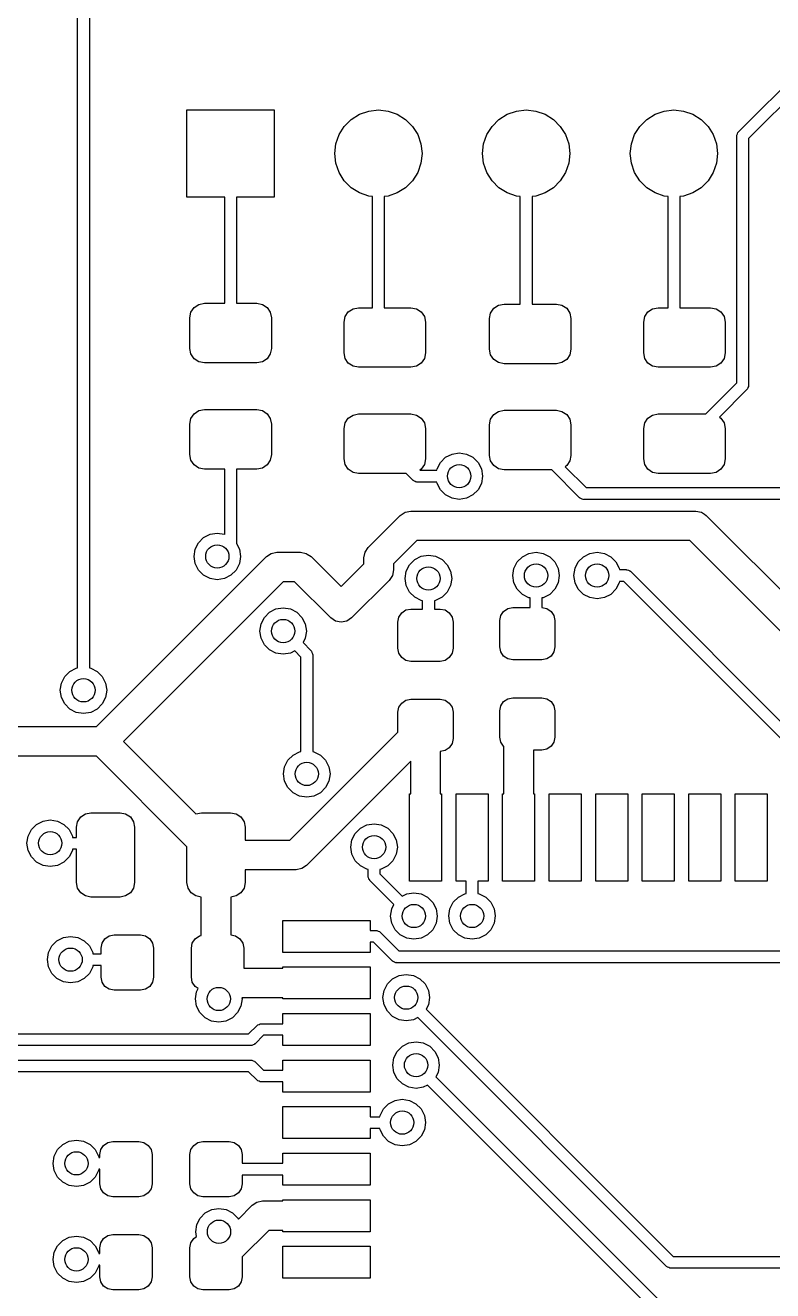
# Model space of a CAD drawing. Extents: x 5.11 to 8.2, y -3.91 to -1.13.
# Drawn here: x 6.294 to 6.8, y -2.722 to -1.866 of the extents above; entities that cross this region are included whole.
import ezdxf

# ---------------------------------------------------------------- set-up
doc = ezdxf.new("R2010")
doc.units = 0
doc.header["$MEASUREMENT"] = 0
doc.layers.add('BLACK', color=7, linetype='CONTINUOUS')

msp = doc.modelspace()

# ---------------------------------------------------------------- linework, layer by layer
at = {"layer": 'BLACK', "linetype": 'CONTINUOUS'}
for p, q in [((6.32952, -2.30069), (6.32952, -1.78459)), ((6.33752, -1.78624), (6.33752, -2.30069)), ((6.77676, -1.93805), (6.81998, -1.89484)), ((6.82446, -1.90167), (6.78359, -1.94254)), ((6.40354, -1.98228), (6.40354, -1.92323)), ((6.40354, -1.92323), (6.4626, -1.92323)), ((6.4626, -1.92323), (6.4626, -1.98228)), ((6.52026, -1.92615), (6.5265, -1.92397)), ((6.5265, -1.92397), (6.53307, -1.92323)), ((6.53307, -1.92323), (6.53964, -1.92397)), ((6.53964, -1.92397), (6.54588, -1.92615)), ((6.62026, -1.92615), (6.6265, -1.92397)), ((6.6265, -1.92397), (6.63307, -1.92323)), ((6.63307, -1.92323), (6.63964, -1.92397)), ((6.63964, -1.92397), (6.64588, -1.92615)), ((6.72026, -1.92615), (6.7265, -1.92397)), ((6.7265, -1.92397), (6.73307, -1.92323)), ((6.73307, -1.92323), (6.73964, -1.92397)), ((6.73964, -1.92397), (6.74588, -1.92615)), ((6.50647, -1.93994), (6.50999, -1.93435)), ((6.50999, -1.93435), (6.51466, -1.92967)), ((6.51466, -1.92967), (6.52026, -1.92615)), ((6.54588, -1.92615), (6.55148, -1.92967)), ((6.55148, -1.92967), (6.55616, -1.93435)), ((6.55616, -1.93435), (6.55967, -1.93994)), ((6.60647, -1.93994), (6.60999, -1.93435)), ((6.60999, -1.93435), (6.61466, -1.92967)), ((6.61466, -1.92967), (6.62026, -1.92615)), ((6.64588, -1.92615), (6.65148, -1.92967)), ((6.65148, -1.92967), (6.65616, -1.93435)), ((6.65616, -1.93435), (6.65967, -1.93994)), ((6.70647, -1.93994), (6.70999, -1.93435)), ((6.70999, -1.93435), (6.71466, -1.92967)), ((6.71466, -1.92967), (6.72026, -1.92615)), ((6.74588, -1.92615), (6.75148, -1.92967)), ((6.75148, -1.92967), (6.75616, -1.93435)), ((6.75616, -1.93435), (6.75967, -1.93994)), ((6.50428, -1.94619), (6.50647, -1.93994)), ((6.55967, -1.93994), (6.56186, -1.94619)), ((6.60428, -1.94619), (6.60647, -1.93994)), ((6.65967, -1.93994), (6.66186, -1.94619)), ((6.70428, -1.94619), (6.70647, -1.93994)), ((6.75967, -1.93994), (6.76186, -1.94619)), ((6.77559, -1.94088), (6.77569, -1.94057)), ((6.77559, -2.10793), (6.77559, -1.94088)), ((6.77564, -1.94026), (6.77607, -1.93942)), ((6.77569, -1.94057), (6.77564, -1.94026)), ((6.77607, -1.93942), (6.77635, -1.93853)), ((6.77635, -1.93853), (6.77662, -1.93834)), ((6.77662, -1.93834), (6.77676, -1.93805)), ((6.78359, -1.94254), (6.78359, -2.10958)), ((6.50354, -1.95276), (6.50428, -1.94619)), ((6.56186, -1.94619), (6.5626, -1.95276)), ((6.60354, -1.95276), (6.60428, -1.94619)), ((6.66186, -1.94619), (6.6626, -1.95276)), ((6.70354, -1.95276), (6.70428, -1.94619)), ((6.76186, -1.94619), (6.7626, -1.95276)), ((6.50428, -1.95933), (6.50354, -1.95276)), ((6.50647, -1.96557), (6.50428, -1.95933)), ((6.56186, -1.95933), (6.55967, -1.96557)), ((6.5626, -1.95276), (6.56186, -1.95933)), ((6.60428, -1.95933), (6.60354, -1.95276)), ((6.60647, -1.96557), (6.60428, -1.95933)), ((6.66186, -1.95933), (6.65967, -1.96557)), ((6.6626, -1.95276), (6.66186, -1.95933)), ((6.70428, -1.95933), (6.70354, -1.95276)), ((6.70647, -1.96557), (6.70428, -1.95933)), ((6.76186, -1.95933), (6.75967, -1.96557)), ((6.7626, -1.95276), (6.76186, -1.95933)), ((6.50999, -1.97117), (6.50647, -1.96557)), ((6.55967, -1.96557), (6.55616, -1.97117)), ((6.60999, -1.97117), (6.60647, -1.96557)), ((6.65967, -1.96557), (6.65616, -1.97117)), ((6.70999, -1.97117), (6.70647, -1.96557)), ((6.75967, -1.96557), (6.75616, -1.97117)), ((6.51466, -1.97584), (6.50999, -1.97117)), ((6.52026, -1.97936), (6.51466, -1.97584)), ((6.55148, -1.97584), (6.54588, -1.97936)), ((6.55616, -1.97117), (6.55148, -1.97584)), ((6.61466, -1.97584), (6.60999, -1.97117)), ((6.62026, -1.97936), (6.61466, -1.97584)), ((6.65148, -1.97584), (6.64588, -1.97936)), ((6.65616, -1.97117), (6.65148, -1.97584)), ((6.71466, -1.97584), (6.70999, -1.97117)), ((6.72026, -1.97936), (6.71466, -1.97584)), ((6.75148, -1.97584), (6.74588, -1.97936)), ((6.75616, -1.97117), (6.75148, -1.97584)), ((6.42907, -1.98228), (6.40354, -1.98228)), ((6.42907, -2.05404), (6.42907, -1.98228)), ((6.4626, -1.98228), (6.43707, -1.98228)), ((6.43707, -1.98228), (6.43707, -2.05404)), ((6.5265, -1.98154), (6.52026, -1.97936)), ((6.52907, -1.98183), (6.5265, -1.98154)), ((6.52907, -2.05699), (6.52907, -1.98183)), ((6.53964, -1.98154), (6.53707, -1.98183)), ((6.53707, -1.98183), (6.53707, -2.05699)), ((6.54588, -1.97936), (6.53964, -1.98154)), ((6.6265, -1.98154), (6.62026, -1.97936)), ((6.62907, -1.98183), (6.6265, -1.98154)), ((6.62907, -2.05453), (6.62907, -1.98183)), ((6.63964, -1.98154), (6.63707, -1.98183)), ((6.63707, -1.98183), (6.63707, -2.05453)), ((6.64588, -1.97936), (6.63964, -1.98154)), ((6.7265, -1.98154), (6.72026, -1.97936)), ((6.72907, -1.98183), (6.7265, -1.98154)), ((6.72907, -2.05699), (6.72907, -1.98183)), ((6.73964, -1.98154), (6.73707, -1.98183)), ((6.73707, -1.98183), (6.73707, -2.05699)), ((6.74588, -1.97936), (6.73964, -1.98154)), ((6.41159, -2.05478), (6.41535, -2.05404)), ((6.41535, -2.05404), (6.42907, -2.05404)), ((6.43707, -2.05404), (6.45079, -2.05404)), ((6.45079, -2.05404), (6.45455, -2.05478)), ((6.40551, -2.06388), (6.40626, -2.06011)), ((6.40626, -2.06011), (6.40839, -2.05692)), ((6.40839, -2.05692), (6.41159, -2.05478)), ((6.45455, -2.05478), (6.45775, -2.05692)), ((6.45775, -2.05692), (6.45988, -2.06011)), ((6.45988, -2.06011), (6.46063, -2.06388)), ((6.51059, -2.06306), (6.51273, -2.05987)), ((6.51273, -2.05987), (6.51592, -2.05774)), ((6.51592, -2.05774), (6.51969, -2.05699)), ((6.51969, -2.05699), (6.52907, -2.05699)), ((6.53707, -2.05699), (6.55512, -2.05699)), ((6.55512, -2.05699), (6.55888, -2.05774)), ((6.55888, -2.05774), (6.56208, -2.05987)), ((6.56208, -2.05987), (6.56421, -2.06306)), ((6.60827, -2.06437), (6.60902, -2.0606)), ((6.60902, -2.0606), (6.61115, -2.05741)), ((6.61115, -2.05741), (6.61434, -2.05528)), ((6.61434, -2.05528), (6.61811, -2.05453)), ((6.61811, -2.05453), (6.62907, -2.05453)), ((6.63707, -2.05453), (6.65354, -2.05453)), ((6.65354, -2.05453), (6.65731, -2.05528)), ((6.65731, -2.05528), (6.6605, -2.05741)), ((6.6605, -2.05741), (6.66264, -2.0606)), ((6.66264, -2.0606), (6.66339, -2.06437)), ((6.71335, -2.06306), (6.71548, -2.05987)), ((6.71548, -2.05987), (6.71867, -2.05774)), ((6.71867, -2.05774), (6.72244, -2.05699)), ((6.72244, -2.05699), (6.72907, -2.05699)), ((6.73707, -2.05699), (6.75787, -2.05699)), ((6.75787, -2.05699), (6.76164, -2.05774)), ((6.76164, -2.05774), (6.76483, -2.05987)), ((6.76483, -2.05987), (6.76697, -2.06306)), ((6.40551, -2.08455), (6.40551, -2.06388)), ((6.46063, -2.06388), (6.46063, -2.08455)), ((6.50984, -2.06683), (6.51059, -2.06306)), ((6.50984, -2.0875), (6.50984, -2.06683)), ((6.56421, -2.06306), (6.56496, -2.06683)), ((6.56496, -2.06683), (6.56496, -2.0875)), ((6.60827, -2.08504), (6.60827, -2.06437)), ((6.66339, -2.06437), (6.66339, -2.08504)), ((6.7126, -2.06683), (6.71335, -2.06306)), ((6.7126, -2.0875), (6.7126, -2.06683)), ((6.76697, -2.06306), (6.76772, -2.06683)), ((6.76772, -2.06683), (6.76772, -2.0875)), ((6.40626, -2.08831), (6.40551, -2.08455)), ((6.40839, -2.09151), (6.40626, -2.08831)), ((6.45988, -2.08831), (6.45775, -2.09151)), ((6.46063, -2.08455), (6.45988, -2.08831)), ((6.51059, -2.09127), (6.50984, -2.0875)), ((6.56496, -2.0875), (6.56421, -2.09127)), ((6.60902, -2.08881), (6.60827, -2.08504)), ((6.66339, -2.08504), (6.66264, -2.08881)), ((6.71335, -2.09127), (6.7126, -2.0875)), ((6.76772, -2.0875), (6.76697, -2.09127)), ((6.41159, -2.09364), (6.40839, -2.09151)), ((6.41535, -2.09439), (6.41159, -2.09364)), ((6.45079, -2.09439), (6.41535, -2.09439)), ((6.45455, -2.09364), (6.45079, -2.09439)), ((6.45775, -2.09151), (6.45455, -2.09364)), ((6.51273, -2.09446), (6.51059, -2.09127)), ((6.51592, -2.09659), (6.51273, -2.09446)), ((6.51969, -2.09734), (6.51592, -2.09659)), ((6.55888, -2.09659), (6.55512, -2.09734)), ((6.56208, -2.09446), (6.55888, -2.09659)), ((6.56421, -2.09127), (6.56208, -2.09446)), ((6.61115, -2.092), (6.60902, -2.08881)), ((6.61434, -2.09413), (6.61115, -2.092)), ((6.61811, -2.09488), (6.61434, -2.09413)), ((6.65354, -2.09488), (6.61811, -2.09488)), ((6.65731, -2.09413), (6.65354, -2.09488)), ((6.6605, -2.092), (6.65731, -2.09413)), ((6.66264, -2.08881), (6.6605, -2.092)), ((6.71548, -2.09446), (6.71335, -2.09127)), ((6.71867, -2.09659), (6.71548, -2.09446)), ((6.72244, -2.09734), (6.71867, -2.09659)), ((6.76164, -2.09659), (6.75787, -2.09734)), ((6.76483, -2.09446), (6.76164, -2.09659)), ((6.76697, -2.09127), (6.76483, -2.09446)), ((6.55512, -2.09734), (6.51969, -2.09734)), ((6.75787, -2.09734), (6.72244, -2.09734)), ((6.75468, -2.12884), (6.77559, -2.10793)), ((6.78242, -2.11241), (6.7638, -2.13103)), ((6.78257, -2.11212), (6.78242, -2.11241)), ((6.78283, -2.11193), (6.78257, -2.11212)), ((6.78312, -2.11104), (6.78283, -2.11193)), ((6.78354, -2.11021), (6.78312, -2.11104)), ((6.78359, -2.10958), (6.78349, -2.10989)), ((6.78349, -2.10989), (6.78354, -2.11021)), ((6.40626, -2.13196), (6.40839, -2.12877)), ((6.40839, -2.12877), (6.41159, -2.12664)), ((6.41159, -2.12664), (6.41535, -2.12589)), ((6.41535, -2.12589), (6.45079, -2.12589)), ((6.45079, -2.12589), (6.45455, -2.12664)), ((6.45455, -2.12664), (6.45775, -2.12877)), ((6.45775, -2.12877), (6.45988, -2.13196)), ((6.51273, -2.13172), (6.51592, -2.12959)), ((6.51592, -2.12959), (6.51969, -2.12884)), ((6.51969, -2.12884), (6.55512, -2.12884)), ((6.55512, -2.12884), (6.55888, -2.12959)), ((6.55888, -2.12959), (6.56208, -2.13172)), ((6.60902, -2.13245), (6.61115, -2.12926)), ((6.61115, -2.12926), (6.61434, -2.12713)), ((6.61434, -2.12713), (6.61811, -2.12638)), ((6.61811, -2.12638), (6.65354, -2.12638)), ((6.65354, -2.12638), (6.65731, -2.12713)), ((6.65731, -2.12713), (6.6605, -2.12926)), ((6.6605, -2.12926), (6.66264, -2.13245)), ((6.71548, -2.13172), (6.71867, -2.12959)), ((6.71867, -2.12959), (6.72244, -2.12884)), ((6.72244, -2.12884), (6.75468, -2.12884)), ((6.7638, -2.13103), (6.76483, -2.13172)), ((6.40551, -2.13573), (6.40626, -2.13196)), ((6.40551, -2.1564), (6.40551, -2.13573)), ((6.45988, -2.13196), (6.46063, -2.13573)), ((6.46063, -2.13573), (6.46063, -2.1564)), ((6.50984, -2.13868), (6.51059, -2.13491)), ((6.50984, -2.15935), (6.50984, -2.13868)), ((6.51059, -2.13491), (6.51273, -2.13172)), ((6.56208, -2.13172), (6.56421, -2.13491)), ((6.56421, -2.13491), (6.56496, -2.13868)), ((6.56496, -2.13868), (6.56496, -2.15935)), ((6.60827, -2.13622), (6.60902, -2.13245)), ((6.60827, -2.15689), (6.60827, -2.13622)), ((6.66264, -2.13245), (6.66339, -2.13622)), ((6.66339, -2.13622), (6.66339, -2.15689)), ((6.7126, -2.13868), (6.71335, -2.13491)), ((6.7126, -2.15935), (6.7126, -2.13868)), ((6.71335, -2.13491), (6.71548, -2.13172)), ((6.76483, -2.13172), (6.76697, -2.13491)), ((6.76697, -2.13491), (6.76772, -2.13868)), ((6.76772, -2.13868), (6.76772, -2.15935)), ((6.40626, -2.16016), (6.40551, -2.1564)), ((6.46063, -2.1564), (6.45988, -2.16016)), ((6.57851, -2.15822), (6.5829, -2.15599)), ((6.5829, -2.15599), (6.58777, -2.15522)), ((6.58777, -2.15522), (6.59264, -2.15599)), ((6.59264, -2.15599), (6.59703, -2.15822)), ((6.60902, -2.16066), (6.60827, -2.15689)), ((6.66339, -2.15689), (6.66264, -2.16066)), ((6.40839, -2.16336), (6.40626, -2.16016)), ((6.41159, -2.16549), (6.40839, -2.16336)), ((6.41535, -2.16624), (6.41159, -2.16549)), ((6.45455, -2.16549), (6.45079, -2.16624)), ((6.45775, -2.16336), (6.45455, -2.16549)), ((6.45988, -2.16016), (6.45775, -2.16336)), ((6.51059, -2.16312), (6.50984, -2.15935)), ((6.51273, -2.16631), (6.51059, -2.16312)), ((6.56421, -2.16312), (6.56208, -2.16631)), ((6.56496, -2.15935), (6.56421, -2.16312)), ((6.57279, -2.1661), (6.57503, -2.16171)), ((6.57503, -2.16171), (6.57851, -2.15822)), ((6.59703, -2.15822), (6.60051, -2.16171)), ((6.60051, -2.16171), (6.60275, -2.1661)), ((6.61115, -2.16385), (6.60902, -2.16066)), ((6.61434, -2.16598), (6.61115, -2.16385)), ((6.6605, -2.16385), (6.65947, -2.16454)), ((6.65947, -2.16454), (6.67362, -2.17869)), ((6.66264, -2.16066), (6.6605, -2.16385)), ((6.71335, -2.16312), (6.7126, -2.15935)), ((6.71548, -2.16631), (6.71335, -2.16312)), ((6.76697, -2.16312), (6.76483, -2.16631)), ((6.76772, -2.15935), (6.76697, -2.16312)), ((6.42907, -2.16624), (6.41535, -2.16624)), ((6.42907, -2.21034), (6.42907, -2.16624)), ((6.45079, -2.16624), (6.43707, -2.16624)), ((6.43707, -2.16624), (6.43707, -2.21626)), ((6.51592, -2.16844), (6.51273, -2.16631)), ((6.51969, -2.16919), (6.51592, -2.16844)), ((6.55192, -2.16919), (6.51969, -2.16919)), ((6.55652, -2.17379), (6.55192, -2.16919)), ((6.55681, -2.17394), (6.55652, -2.17379)), ((6.557, -2.1742), (6.55681, -2.17394)), ((6.55789, -2.17449), (6.557, -2.1742)), ((6.56208, -2.16631), (6.5611, -2.16696)), ((6.5611, -2.16696), (6.57266, -2.16696)), ((6.57266, -2.16696), (6.57279, -2.1661)), ((6.60275, -2.1661), (6.60352, -2.17096)), ((6.60352, -2.17096), (6.60275, -2.17583)), ((6.61811, -2.16673), (6.61434, -2.16598)), ((6.65035, -2.16673), (6.61811, -2.16673)), ((6.66914, -2.18552), (6.65035, -2.16673)), ((6.71867, -2.16844), (6.71548, -2.16631)), ((6.72244, -2.16919), (6.71867, -2.16844)), ((6.75787, -2.16919), (6.72244, -2.16919)), ((6.76164, -2.16844), (6.75787, -2.16919)), ((6.76483, -2.16631), (6.76164, -2.16844)), ((6.55872, -2.17492), (6.55789, -2.17449)), ((6.55904, -2.17486), (6.55872, -2.17492)), ((6.55935, -2.17496), (6.55904, -2.17486)), ((6.57266, -2.17496), (6.55935, -2.17496)), ((6.57279, -2.17583), (6.57266, -2.17496)), ((6.57503, -2.18022), (6.57279, -2.17583)), ((6.57851, -2.1837), (6.57503, -2.18022)), ((6.60051, -2.18022), (6.59703, -2.1837)), ((6.60275, -2.17583), (6.60051, -2.18022)), ((6.67362, -2.17869), (6.98383, -2.17869)), ((6.5829, -2.18594), (6.57851, -2.1837)), ((6.58777, -2.18671), (6.5829, -2.18594)), ((6.59264, -2.18594), (6.58777, -2.18671)), ((6.59703, -2.1837), (6.59264, -2.18594)), ((6.66942, -2.18567), (6.66914, -2.18552)), ((6.66961, -2.18593), (6.66942, -2.18567)), ((6.6705, -2.18622), (6.66961, -2.18593)), ((6.67134, -2.18664), (6.6705, -2.18622)), ((6.67166, -2.18659), (6.67134, -2.18664)), ((6.67196, -2.18669), (6.67166, -2.18659)), ((6.98217, -2.18669), (6.67196, -2.18669)), ((6.52624, -2.21916), (6.5479, -2.1975)), ((6.5479, -2.1975), (6.55114, -2.19533)), ((6.55114, -2.19533), (6.55497, -2.19457)), ((6.55497, -2.19457), (6.74787, -2.19457)), ((6.74787, -2.19457), (6.7517, -2.19533)), ((6.7517, -2.19533), (6.75379, -2.19673)), ((6.75379, -2.19673), (6.75495, -2.1975)), ((6.75495, -2.1975), (6.87127, -2.31382)), ((6.4091, -2.22039), (6.41133, -2.216)), ((6.41133, -2.216), (6.41482, -2.21251)), ((6.41482, -2.21251), (6.41921, -2.21028)), ((6.41921, -2.21028), (6.42407, -2.20951)), ((6.42407, -2.20951), (6.42894, -2.21028)), ((6.42894, -2.21028), (6.42907, -2.21034)), ((6.43707, -2.21626), (6.43702, -2.21641)), ((6.43702, -2.21641), (6.43905, -2.22039)), ((6.55911, -2.21457), (6.54331, -2.23037)), ((6.74373, -2.21457), (6.55911, -2.21457)), ((6.86319, -2.33402), (6.74373, -2.21457)), ((6.34231, -2.34039), (6.45734, -2.22537)), ((6.40833, -2.22526), (6.4091, -2.22039)), ((6.4091, -2.23012), (6.40833, -2.22526)), ((6.43905, -2.22039), (6.43982, -2.22526)), ((6.43982, -2.22526), (6.43905, -2.23012)), ((6.45734, -2.22537), (6.46058, -2.2232)), ((6.46058, -2.2232), (6.46441, -2.22244)), ((6.46441, -2.22244), (6.48047, -2.22244)), ((6.48047, -2.22244), (6.4843, -2.2232)), ((6.4843, -2.2232), (6.48495, -2.22364)), ((6.48495, -2.22364), (6.48754, -2.22537)), ((6.48754, -2.22537), (6.50787, -2.2457)), ((6.52331, -2.22623), (6.52407, -2.2224)), ((6.52407, -2.2224), (6.52624, -2.21916)), ((6.52624, -2.21916), (6.52624, -2.21916)), ((6.55767, -2.22742), (6.56206, -2.22518)), ((6.56206, -2.22518), (6.56693, -2.22441)), ((6.56693, -2.22441), (6.5718, -2.22518)), ((6.5718, -2.22518), (6.57619, -2.22742)), ((6.62702, -2.22893), (6.63051, -2.22545)), ((6.63051, -2.22545), (6.6349, -2.22321)), ((6.6349, -2.22321), (6.63976, -2.22244)), ((6.63976, -2.22244), (6.64463, -2.22321)), ((6.64463, -2.22321), (6.64902, -2.22545)), ((6.64902, -2.22545), (6.6525, -2.22893)), ((6.66836, -2.22891), (6.67185, -2.22543)), ((6.67185, -2.22543), (6.67624, -2.22319)), ((6.67624, -2.22319), (6.6811, -2.22242)), ((6.6811, -2.22242), (6.68597, -2.22319)), ((6.68597, -2.22319), (6.69036, -2.22543)), ((6.69036, -2.22543), (6.69384, -2.22891)), ((6.41133, -2.23451), (6.4091, -2.23012)), ((6.43905, -2.23012), (6.43681, -2.23451)), ((6.50787, -2.2457), (6.52331, -2.23027)), ((6.52331, -2.23027), (6.52331, -2.22623)), ((6.54331, -2.23037), (6.54331, -2.23441)), ((6.55195, -2.23529), (6.55419, -2.2309)), ((6.55419, -2.2309), (6.55767, -2.22742)), ((6.57619, -2.22742), (6.57967, -2.2309)), ((6.57967, -2.2309), (6.58191, -2.23529)), ((6.62402, -2.23819), (6.62479, -2.23332)), ((6.62479, -2.23332), (6.62702, -2.22893)), ((6.6525, -2.22893), (6.65474, -2.23332)), ((6.65474, -2.23332), (6.65551, -2.23819)), ((6.66535, -2.23817), (6.66613, -2.2333)), ((6.66613, -2.2333), (6.66836, -2.22891)), ((6.69384, -2.22891), (6.69608, -2.2333)), ((6.69608, -2.2333), (6.69622, -2.23417)), ((6.46855, -2.24244), (6.3606, -2.35039)), ((6.41482, -2.238), (6.41133, -2.23451)), ((6.41921, -2.24023), (6.41482, -2.238)), ((6.42407, -2.241), (6.41921, -2.24023)), ((6.42894, -2.24023), (6.42407, -2.241)), ((6.43333, -2.238), (6.42894, -2.24023)), ((6.43681, -2.23451), (6.43333, -2.238)), ((6.47633, -2.24244), (6.46855, -2.24244)), ((6.5008, -2.26691), (6.47633, -2.24244)), ((6.54038, -2.24148), (6.51495, -2.26691)), ((6.54126, -2.24016), (6.54038, -2.24148)), ((6.54255, -2.23824), (6.54126, -2.24016)), ((6.54331, -2.23441), (6.54255, -2.23824)), ((6.55118, -2.24016), (6.55195, -2.23529)), ((6.55195, -2.24502), (6.55118, -2.24016)), ((6.58191, -2.23529), (6.58268, -2.24016)), ((6.58268, -2.24016), (6.58191, -2.24502)), ((6.62479, -2.24306), (6.62402, -2.23819)), ((6.65551, -2.23819), (6.65474, -2.24306)), ((6.66613, -2.24304), (6.66535, -2.23817)), ((6.69622, -2.24217), (6.69608, -2.24304)), ((6.69622, -2.23417), (6.70077, -2.23417)), ((6.69911, -2.24217), (6.69622, -2.24217)), ((6.80936, -2.35242), (6.69911, -2.24217)), ((6.70077, -2.23417), (6.70107, -2.23427)), ((6.70107, -2.23427), (6.70139, -2.23422)), ((6.70139, -2.23422), (6.70223, -2.23464)), ((6.70223, -2.23464), (6.70312, -2.23493)), ((6.70312, -2.23493), (6.70331, -2.23519)), ((6.70331, -2.23519), (6.7036, -2.23534)), ((6.7036, -2.23534), (6.81502, -2.34676)), ((6.55419, -2.24941), (6.55195, -2.24502)), ((6.55767, -2.2529), (6.55419, -2.24941)), ((6.57967, -2.24941), (6.57619, -2.2529)), ((6.58191, -2.24502), (6.57967, -2.24941)), ((6.62702, -2.24745), (6.62479, -2.24306)), ((6.63051, -2.25093), (6.62702, -2.24745)), ((6.6349, -2.25317), (6.63051, -2.25093)), ((6.64902, -2.25093), (6.64463, -2.25317)), ((6.6525, -2.24745), (6.64902, -2.25093)), ((6.65474, -2.24306), (6.6525, -2.24745)), ((6.66836, -2.24743), (6.66613, -2.24304)), ((6.67185, -2.25091), (6.66836, -2.24743)), ((6.67624, -2.25315), (6.67185, -2.25091)), ((6.69036, -2.25091), (6.68597, -2.25315)), ((6.69384, -2.24743), (6.69036, -2.25091)), ((6.69608, -2.24304), (6.69384, -2.24743)), ((6.56206, -2.25513), (6.55767, -2.2529)), ((6.56293, -2.25527), (6.56206, -2.25513)), ((6.56293, -2.26083), (6.56293, -2.25527)), ((6.5718, -2.25513), (6.57093, -2.25527)), ((6.57093, -2.25527), (6.57093, -2.26083)), ((6.57619, -2.2529), (6.5718, -2.25513)), ((6.62063, -2.26052), (6.62402, -2.25984)), ((6.62402, -2.25984), (6.63576, -2.25984)), ((6.63576, -2.2533), (6.6349, -2.25317)), ((6.63576, -2.25984), (6.63576, -2.2533)), ((6.64463, -2.25317), (6.64376, -2.2533)), ((6.64376, -2.2533), (6.64376, -2.25986)), ((6.6811, -2.25392), (6.67624, -2.25315)), ((6.68597, -2.25315), (6.6811, -2.25392)), ((6.45367, -2.27086), (6.4559, -2.26647)), ((6.4559, -2.26647), (6.45939, -2.26299)), ((6.45939, -2.26299), (6.46378, -2.26075)), ((6.46378, -2.26075), (6.46864, -2.25998)), ((6.46864, -2.25998), (6.47351, -2.26075)), ((6.47351, -2.26075), (6.4779, -2.26299)), ((6.4779, -2.26299), (6.48138, -2.26647)), ((6.48138, -2.26647), (6.48362, -2.27086)), ((6.50405, -2.26908), (6.5008, -2.26691)), ((6.51495, -2.26691), (6.5117, -2.26908)), ((6.54626, -2.26969), (6.54693, -2.2663)), ((6.54693, -2.2663), (6.54885, -2.26342)), ((6.54885, -2.26342), (6.55173, -2.2615)), ((6.55173, -2.2615), (6.55512, -2.26083)), ((6.55512, -2.26083), (6.56293, -2.26083)), ((6.57093, -2.26083), (6.5748, -2.26083)), ((6.5748, -2.26083), (6.57819, -2.2615)), ((6.57819, -2.2615), (6.58107, -2.26342)), ((6.58107, -2.26342), (6.58299, -2.2663)), ((6.58299, -2.2663), (6.58366, -2.26969)), ((6.61516, -2.2687), (6.61583, -2.26531)), ((6.61583, -2.26531), (6.61775, -2.26244)), ((6.61775, -2.26244), (6.62063, -2.26052)), ((6.64376, -2.25986), (6.64709, -2.26052)), ((6.64709, -2.26052), (6.64996, -2.26244)), ((6.64996, -2.26244), (6.65188, -2.26531)), ((6.65188, -2.26531), (6.65256, -2.2687)), ((6.45289, -2.27573), (6.45367, -2.27086)), ((6.45367, -2.2806), (6.45289, -2.27573)), ((6.48362, -2.27086), (6.48439, -2.27573)), ((6.48439, -2.27573), (6.48362, -2.2806)), ((6.50787, -2.26984), (6.50405, -2.26908)), ((6.5117, -2.26908), (6.50787, -2.26984)), ((6.54626, -2.2874), (6.54626, -2.26969)), ((6.58366, -2.26969), (6.58366, -2.2874)), ((6.61516, -2.28642), (6.61516, -2.2687)), ((6.65256, -2.2687), (6.65256, -2.28642)), ((6.4559, -2.28499), (6.45367, -2.2806)), ((6.45939, -2.28847), (6.4559, -2.28499)), ((6.48362, -2.2806), (6.48212, -2.28355)), ((6.48212, -2.28355), (6.48743, -2.28886)), ((6.46378, -2.29071), (6.45939, -2.28847)), ((6.46864, -2.29148), (6.46378, -2.29071)), ((6.47351, -2.29071), (6.46864, -2.29148)), ((6.47646, -2.2892), (6.47351, -2.29071)), ((6.48061, -2.29335), (6.47646, -2.2892)), ((6.48061, -2.35729), (6.48061, -2.29335)), ((6.48743, -2.28886), (6.48758, -2.28915)), ((6.48758, -2.28915), (6.48784, -2.28934)), ((6.48784, -2.28934), (6.48813, -2.29023)), ((6.48813, -2.29023), (6.48856, -2.29107)), ((6.48856, -2.29107), (6.48851, -2.29139)), ((6.48851, -2.29139), (6.48861, -2.29169)), ((6.48861, -2.29169), (6.48861, -2.35729)), ((6.54693, -2.29079), (6.54626, -2.2874)), ((6.54885, -2.29367), (6.54693, -2.29079)), ((6.55173, -2.29559), (6.54885, -2.29367)), ((6.58107, -2.29367), (6.57819, -2.29559)), ((6.58299, -2.29079), (6.58107, -2.29367)), ((6.58366, -2.2874), (6.58299, -2.29079)), ((6.61583, -2.28981), (6.61516, -2.28642)), ((6.61775, -2.29268), (6.61583, -2.28981)), ((6.62063, -2.2946), (6.61775, -2.29268)), ((6.64996, -2.29268), (6.64709, -2.2946)), ((6.65188, -2.28981), (6.64996, -2.29268)), ((6.65256, -2.28642), (6.65188, -2.28981)), ((6.32427, -2.30307), (6.32866, -2.30083)), ((6.32866, -2.30083), (6.32952, -2.30069)), ((6.33752, -2.30069), (6.33839, -2.30083)), ((6.33839, -2.30083), (6.34278, -2.30307)), ((6.55512, -2.29626), (6.55173, -2.29559)), ((6.5748, -2.29626), (6.55512, -2.29626)), ((6.57819, -2.29559), (6.5748, -2.29626)), ((6.62402, -2.29528), (6.62063, -2.2946)), ((6.6437, -2.29528), (6.62402, -2.29528)), ((6.64709, -2.2946), (6.6437, -2.29528)), ((6.31777, -2.31581), (6.31855, -2.31094)), ((6.31855, -2.31094), (6.32078, -2.30655)), ((6.32078, -2.30655), (6.32427, -2.30307)), ((6.34278, -2.30307), (6.34626, -2.30655)), ((6.34626, -2.30655), (6.3485, -2.31094)), ((6.3485, -2.31094), (6.34927, -2.31581)), ((6.31855, -2.32067), (6.31777, -2.31581)), ((6.34927, -2.31581), (6.3485, -2.32067)), ((6.32078, -2.32506), (6.31855, -2.32067)), ((6.32427, -2.32855), (6.32078, -2.32506)), ((6.34626, -2.32506), (6.34278, -2.32855)), ((6.3485, -2.32067), (6.34626, -2.32506)), ((6.54626, -2.33071), (6.54693, -2.32732)), ((6.54693, -2.32732), (6.54885, -2.32444)), ((6.54885, -2.32444), (6.55173, -2.32252)), ((6.55173, -2.32252), (6.55512, -2.32185)), ((6.55512, -2.32185), (6.5748, -2.32185)), ((6.5748, -2.32185), (6.57819, -2.32252)), ((6.57819, -2.32252), (6.58107, -2.32444)), ((6.58107, -2.32444), (6.58299, -2.32732)), ((6.58299, -2.32732), (6.58366, -2.33071)), ((6.61516, -2.32972), (6.61583, -2.32633)), ((6.61583, -2.32633), (6.61775, -2.32346)), ((6.61775, -2.32346), (6.62063, -2.32154)), ((6.62063, -2.32154), (6.62402, -2.32087)), ((6.62402, -2.32087), (6.6437, -2.32087)), ((6.6437, -2.32087), (6.64709, -2.32154)), ((6.64709, -2.32154), (6.64996, -2.32346)), ((6.64996, -2.32346), (6.65188, -2.32633)), ((6.65188, -2.32633), (6.65256, -2.32972)), ((6.32866, -2.33078), (6.32427, -2.32855)), ((6.33352, -2.33155), (6.32866, -2.33078)), ((6.33839, -2.33078), (6.33352, -2.33155)), ((6.34278, -2.32855), (6.33839, -2.33078)), ((6.54626, -2.34413), (6.54626, -2.33071)), ((6.58366, -2.33071), (6.58366, -2.34843)), ((6.61516, -2.34744), (6.61516, -2.32972)), ((6.65256, -2.32972), (6.65256, -2.34744)), ((5.90961, -2.34039), (6.34231, -2.34039)), ((6.47322, -2.41717), (6.54626, -2.34413)), ((6.3606, -2.35039), (6.40959, -2.39939)), ((6.58299, -2.35182), (6.58107, -2.35469)), ((6.58366, -2.34843), (6.58299, -2.35182)), ((6.61583, -2.35083), (6.61516, -2.34744)), ((6.61775, -2.3537), (6.61583, -2.35083)), ((6.61795, -2.35384), (6.61775, -2.3537)), ((6.61795, -2.38583), (6.61795, -2.35384)), ((6.64996, -2.3537), (6.64709, -2.35562)), ((6.65188, -2.35083), (6.64996, -2.3537)), ((6.65256, -2.34744), (6.65188, -2.35083)), ((6.34231, -2.36039), (5.90961, -2.36039)), ((6.40354, -2.42162), (6.34231, -2.36039)), ((6.47187, -2.36314), (6.47535, -2.35966)), ((6.47535, -2.35966), (6.47974, -2.35742)), ((6.47974, -2.35742), (6.48061, -2.35729)), ((6.48861, -2.35729), (6.48947, -2.35742)), ((6.48947, -2.35742), (6.49386, -2.35966)), ((6.49386, -2.35966), (6.49735, -2.36314)), ((6.57819, -2.35661), (6.57496, -2.35725)), ((6.57496, -2.35725), (6.57496, -2.38583)), ((6.58107, -2.35469), (6.57819, -2.35661)), ((6.6437, -2.3563), (6.63795, -2.3563)), ((6.63795, -2.3563), (6.63795, -2.38583)), ((6.64709, -2.35562), (6.6437, -2.3563)), ((6.46886, -2.3724), (6.46963, -2.36753)), ((6.46963, -2.36753), (6.47187, -2.36314)), ((6.55496, -2.36371), (6.48443, -2.43424)), ((6.49735, -2.36314), (6.49958, -2.36753)), ((6.49958, -2.36753), (6.50035, -2.3724)), ((6.55496, -2.38583), (6.55496, -2.36371)), ((6.46963, -2.37727), (6.46886, -2.3724)), ((6.47187, -2.38166), (6.46963, -2.37727)), ((6.49958, -2.37727), (6.49735, -2.38166)), ((6.50035, -2.3724), (6.49958, -2.37727)), ((6.47535, -2.38514), (6.47187, -2.38166)), ((6.47974, -2.38738), (6.47535, -2.38514)), ((6.48461, -2.38815), (6.47974, -2.38738)), ((6.48947, -2.38738), (6.48461, -2.38815)), ((6.49386, -2.38514), (6.48947, -2.38738)), ((6.49735, -2.38166), (6.49386, -2.38514)), ((6.55413, -2.44488), (6.55413, -2.38583)), ((6.55413, -2.38583), (6.55496, -2.38583)), ((6.57496, -2.38583), (6.57579, -2.38583)), ((6.57579, -2.38583), (6.57579, -2.44488)), ((6.58563, -2.44488), (6.58563, -2.38583)), ((6.58563, -2.38583), (6.60728, -2.38583)), ((6.60728, -2.38583), (6.60728, -2.44488)), ((6.61713, -2.44488), (6.61713, -2.38583)), ((6.61713, -2.38583), (6.61795, -2.38583)), ((6.63795, -2.38583), (6.63878, -2.38583)), ((6.63878, -2.38583), (6.63878, -2.44488)), ((6.64862, -2.44488), (6.64862, -2.38583)), ((6.64862, -2.38583), (6.67028, -2.38583)), ((6.67028, -2.38583), (6.67028, -2.44488)), ((6.68012, -2.44488), (6.68012, -2.38583)), ((6.68012, -2.38583), (6.70177, -2.38583)), ((6.70177, -2.38583), (6.70177, -2.44488)), ((6.71161, -2.44488), (6.71161, -2.38583)), ((6.71161, -2.38583), (6.73327, -2.38583)), ((6.73327, -2.38583), (6.73327, -2.44488)), ((6.74311, -2.44488), (6.74311, -2.38583)), ((6.74311, -2.38583), (6.76476, -2.38583)), ((6.76476, -2.38583), (6.76476, -2.44488)), ((6.77461, -2.44488), (6.77461, -2.38583)), ((6.77461, -2.38583), (6.79626, -2.38583)), ((6.79626, -2.38583), (6.79626, -2.44488)), ((6.30177, -2.40655), (6.30616, -2.40431)), ((6.30616, -2.40431), (6.31102, -2.40354)), ((6.31102, -2.40354), (6.31589, -2.40431)), ((6.31589, -2.40431), (6.32028, -2.40655)), ((6.32874, -2.40846), (6.32949, -2.4047)), ((6.32949, -2.4047), (6.33162, -2.4015)), ((6.33162, -2.4015), (6.33482, -2.39937)), ((6.33482, -2.39937), (6.33858, -2.39862)), ((6.33858, -2.39862), (6.35827, -2.39862)), ((6.35827, -2.39862), (6.36203, -2.39937)), ((6.36203, -2.39937), (6.36523, -2.4015)), ((6.36523, -2.4015), (6.36736, -2.4047)), ((6.36736, -2.4047), (6.36811, -2.40846)), ((6.40959, -2.39939), (6.40962, -2.39937)), ((6.40962, -2.39937), (6.41339, -2.39862)), ((6.41339, -2.39862), (6.43307, -2.39862)), ((6.43307, -2.39862), (6.43684, -2.39937)), ((6.43684, -2.39937), (6.44003, -2.4015)), ((6.44003, -2.4015), (6.44216, -2.4047)), ((6.44216, -2.4047), (6.44291, -2.40846)), ((6.29605, -2.41442), (6.29828, -2.41003)), ((6.29828, -2.41003), (6.30177, -2.40655)), ((6.32028, -2.40655), (6.32376, -2.41003)), ((6.32376, -2.41003), (6.326, -2.41442)), ((6.32874, -2.41529), (6.32874, -2.40846)), ((6.36811, -2.40846), (6.36811, -2.44587)), ((6.44291, -2.40846), (6.44291, -2.41717)), ((6.51518, -2.41702), (6.51742, -2.41263)), ((6.51742, -2.41263), (6.5209, -2.40915)), ((6.5209, -2.40915), (6.52529, -2.40691)), ((6.52529, -2.40691), (6.53016, -2.40614)), ((6.53016, -2.40614), (6.53502, -2.40691)), ((6.53502, -2.40691), (6.53941, -2.40915)), ((6.53941, -2.40915), (6.5429, -2.41263)), ((6.5429, -2.41263), (6.54514, -2.41702)), ((6.29528, -2.41929), (6.29605, -2.41442)), ((6.29605, -2.42416), (6.29528, -2.41929)), ((6.326, -2.41442), (6.32614, -2.41529)), ((6.32614, -2.41529), (6.32874, -2.41529)), ((6.40354, -2.44587), (6.40354, -2.42162)), ((6.44291, -2.41717), (6.47322, -2.41717)), ((6.51441, -2.42189), (6.51518, -2.41702)), ((6.51518, -2.42676), (6.51441, -2.42189)), ((6.54514, -2.41702), (6.54591, -2.42189)), ((6.54591, -2.42189), (6.54514, -2.42676)), ((6.29828, -2.42855), (6.29605, -2.42416)), ((6.30177, -2.43203), (6.29828, -2.42855)), ((6.32376, -2.42855), (6.32028, -2.43203)), ((6.326, -2.42416), (6.32376, -2.42855)), ((6.32614, -2.42329), (6.326, -2.42416)), ((6.32874, -2.42329), (6.32614, -2.42329)), ((6.32874, -2.44587), (6.32874, -2.42329)), ((6.51742, -2.43115), (6.51518, -2.42676)), ((6.54514, -2.42676), (6.5429, -2.43115)), ((6.30616, -2.43427), (6.30177, -2.43203)), ((6.31102, -2.43504), (6.30616, -2.43427)), ((6.31589, -2.43427), (6.31102, -2.43504)), ((6.32028, -2.43203), (6.31589, -2.43427)), ((6.47736, -2.43717), (6.44291, -2.43717)), ((6.44291, -2.43717), (6.44291, -2.44587)), ((6.48119, -2.4364), (6.47736, -2.43717)), ((6.48443, -2.43424), (6.48119, -2.4364)), ((6.48443, -2.43424), (6.48443, -2.43424)), ((6.5209, -2.43463), (6.51742, -2.43115)), ((6.52529, -2.43687), (6.5209, -2.43463)), ((6.52616, -2.437), (6.52529, -2.43687)), ((6.52616, -2.4416), (6.52616, -2.437)), ((6.53502, -2.43687), (6.53416, -2.437)), ((6.53416, -2.437), (6.53416, -2.43994)), ((6.53941, -2.43463), (6.53502, -2.43687)), ((6.5429, -2.43115), (6.53941, -2.43463)), ((6.32949, -2.44963), (6.32874, -2.44587)), ((6.36811, -2.44587), (6.36736, -2.44963)), ((6.40429, -2.44963), (6.40354, -2.44587)), ((6.44291, -2.44587), (6.44216, -2.44963)), ((6.52626, -2.4419), (6.52616, -2.4416)), ((6.52621, -2.44222), (6.52626, -2.4419)), ((6.52663, -2.44306), (6.52621, -2.44222)), ((6.52692, -2.44395), (6.52663, -2.44306)), ((6.52718, -2.44414), (6.52692, -2.44395)), ((6.52733, -2.44442), (6.52718, -2.44414)), ((6.54361, -2.46071), (6.52733, -2.44442)), ((6.53416, -2.43994), (6.54927, -2.45505)), ((6.57579, -2.44488), (6.55413, -2.44488)), ((6.59246, -2.44488), (6.58563, -2.44488)), ((6.59246, -2.45339), (6.59246, -2.44488)), ((6.60728, -2.44488), (6.60046, -2.44488)), ((6.60046, -2.44488), (6.60046, -2.45339)), ((6.63878, -2.44488), (6.61713, -2.44488)), ((6.67028, -2.44488), (6.64862, -2.44488)), ((6.70177, -2.44488), (6.68012, -2.44488)), ((6.73327, -2.44488), (6.71161, -2.44488)), ((6.76476, -2.44488), (6.74311, -2.44488)), ((6.79626, -2.44488), (6.77461, -2.44488)), ((6.33162, -2.45283), (6.32949, -2.44963)), ((6.33482, -2.45496), (6.33162, -2.45283)), ((6.33858, -2.45571), (6.33482, -2.45496)), ((6.35827, -2.45571), (6.33858, -2.45571)), ((6.36203, -2.45496), (6.35827, -2.45571)), ((6.36523, -2.45283), (6.36203, -2.45496)), ((6.36736, -2.44963), (6.36523, -2.45283)), ((6.40643, -2.45283), (6.40429, -2.44963)), ((6.40962, -2.45496), (6.40643, -2.45283)), ((6.41323, -2.45568), (6.40962, -2.45496)), ((6.41323, -2.48172), (6.41323, -2.45568)), ((6.43684, -2.45496), (6.43323, -2.45568)), ((6.43323, -2.45568), (6.43323, -2.48133)), ((6.44003, -2.45283), (6.43684, -2.45496)), ((6.44216, -2.44963), (6.44003, -2.45283)), ((6.54927, -2.45505), (6.55222, -2.45355)), ((6.55222, -2.45355), (6.55709, -2.45278)), ((6.55709, -2.45278), (6.56195, -2.45355)), ((6.56195, -2.45355), (6.56634, -2.45578)), ((6.56634, -2.45578), (6.56983, -2.45927)), ((6.58372, -2.45925), (6.5872, -2.45576)), ((6.5872, -2.45576), (6.59159, -2.45353)), ((6.59159, -2.45353), (6.59246, -2.45339)), ((6.60046, -2.45339), (6.60132, -2.45353)), ((6.60132, -2.45353), (6.60571, -2.45576)), ((6.60571, -2.45576), (6.6092, -2.45925)), ((6.54134, -2.46852), (6.54211, -2.46366)), ((6.54211, -2.46366), (6.54361, -2.46071)), ((6.56983, -2.45927), (6.57206, -2.46366)), ((6.57206, -2.46366), (6.57283, -2.46852)), ((6.58071, -2.4685), (6.58148, -2.46364)), ((6.58148, -2.46364), (6.58372, -2.45925)), ((6.6092, -2.45925), (6.61143, -2.46364)), ((6.61143, -2.46364), (6.6122, -2.4685)), ((6.4685, -2.49311), (6.4685, -2.47146)), ((6.4685, -2.47146), (6.52756, -2.47146)), ((6.52756, -2.47146), (6.52756, -2.47828)), ((6.54211, -2.47339), (6.54134, -2.46852)), ((6.54435, -2.47778), (6.54211, -2.47339)), ((6.57206, -2.47339), (6.56983, -2.47778)), ((6.57283, -2.46852), (6.57206, -2.47339)), ((6.58148, -2.47337), (6.58071, -2.4685)), ((6.58372, -2.47776), (6.58148, -2.47337)), ((6.61143, -2.47337), (6.6092, -2.47776)), ((6.6122, -2.4685), (6.61143, -2.47337)), ((6.31994, -2.48305), (6.3248, -2.48228)), ((6.3248, -2.48228), (6.32967, -2.48305)), ((6.34807, -2.48389), (6.35094, -2.48197)), ((6.35094, -2.48197), (6.35433, -2.4813)), ((6.35433, -2.4813), (6.37205, -2.4813)), ((6.37205, -2.4813), (6.37544, -2.48197)), ((6.37544, -2.48197), (6.37831, -2.48389)), ((6.40909, -2.48389), (6.41196, -2.48197)), ((6.41196, -2.48197), (6.41323, -2.48172)), ((6.43323, -2.48133), (6.43646, -2.48197)), ((6.43646, -2.48197), (6.43933, -2.48389)), ((6.52756, -2.47828), (6.5315, -2.47828)), ((6.5315, -2.47828), (6.5318, -2.47838)), ((6.5318, -2.47838), (6.53212, -2.47833)), ((6.53212, -2.47833), (6.53296, -2.47876)), ((6.53296, -2.47876), (6.53385, -2.47905)), ((6.53385, -2.47905), (6.53404, -2.47931)), ((6.53404, -2.47931), (6.53432, -2.47946)), ((6.53432, -2.47946), (6.547, -2.49213)), ((6.54783, -2.48126), (6.54435, -2.47778)), ((6.55222, -2.4835), (6.54783, -2.48126)), ((6.56634, -2.48126), (6.56195, -2.4835)), ((6.56983, -2.47778), (6.56634, -2.48126)), ((6.5872, -2.48124), (6.58372, -2.47776)), ((6.59159, -2.48348), (6.5872, -2.48124)), ((6.60571, -2.48124), (6.60132, -2.48348)), ((6.6092, -2.47776), (6.60571, -2.48124)), ((6.30983, -2.49317), (6.31206, -2.48878)), ((6.31206, -2.48878), (6.31555, -2.48529)), ((6.31555, -2.48529), (6.31994, -2.48305)), ((6.32967, -2.48305), (6.33406, -2.48529)), ((6.33406, -2.48529), (6.33754, -2.48878)), ((6.33754, -2.48878), (6.33978, -2.49317)), ((6.34547, -2.49016), (6.34615, -2.48677)), ((6.34547, -2.49403), (6.34547, -2.49016)), ((6.34615, -2.48677), (6.34807, -2.48389)), ((6.37831, -2.48389), (6.38023, -2.48677)), ((6.38023, -2.48677), (6.38091, -2.49016)), ((6.38091, -2.49016), (6.38091, -2.50984)), ((6.4065, -2.49016), (6.40717, -2.48677)), ((6.4065, -2.50984), (6.4065, -2.49016)), ((6.40717, -2.48677), (6.40909, -2.48389)), ((6.43933, -2.48389), (6.44125, -2.48677)), ((6.44125, -2.48677), (6.44193, -2.49016)), ((6.44193, -2.49016), (6.44193, -2.50357)), ((6.52984, -2.48628), (6.52756, -2.48628)), ((6.52756, -2.48628), (6.52756, -2.49311)), ((6.54251, -2.49895), (6.52984, -2.48628)), ((6.55709, -2.48427), (6.55222, -2.4835)), ((6.56195, -2.4835), (6.55709, -2.48427)), ((6.59646, -2.48425), (6.59159, -2.48348)), ((6.60132, -2.48348), (6.59646, -2.48425)), ((6.30906, -2.49803), (6.30983, -2.49317)), ((6.30983, -2.5029), (6.30906, -2.49803)), ((6.33978, -2.49317), (6.33992, -2.49403)), ((6.33992, -2.49403), (6.34547, -2.49403)), ((6.52756, -2.49311), (6.4685, -2.49311)), ((6.5428, -2.4991), (6.54251, -2.49895)), ((6.54299, -2.49936), (6.5428, -2.4991)), ((6.54388, -2.49965), (6.54299, -2.49936)), ((6.547, -2.49213), (6.85624, -2.49213)), ((6.31206, -2.50729), (6.30983, -2.5029)), ((6.31555, -2.51077), (6.31206, -2.50729)), ((6.33754, -2.50729), (6.33406, -2.51077)), ((6.33978, -2.5029), (6.33754, -2.50729)), ((6.33992, -2.50203), (6.33978, -2.5029)), ((6.34547, -2.50203), (6.33992, -2.50203)), ((6.34547, -2.50984), (6.34547, -2.50203)), ((6.44193, -2.50357), (6.44213, -2.50378)), ((6.44213, -2.50378), (6.4685, -2.50378)), ((6.4685, -2.50378), (6.4685, -2.50295)), ((6.4685, -2.50295), (6.52756, -2.50295)), ((6.52756, -2.50295), (6.52756, -2.52461)), ((6.54471, -2.50008), (6.54388, -2.49965)), ((6.54503, -2.50003), (6.54471, -2.50008)), ((6.54534, -2.50013), (6.54503, -2.50003)), ((6.8579, -2.50013), (6.54534, -2.50013)), ((6.54707, -2.50875), (6.55194, -2.50798)), ((6.55194, -2.50798), (6.55681, -2.50875)), ((6.31994, -2.51301), (6.31555, -2.51077)), ((6.3248, -2.51378), (6.31994, -2.51301)), ((6.32967, -2.51301), (6.3248, -2.51378)), ((6.33406, -2.51077), (6.32967, -2.51301)), ((6.34615, -2.51323), (6.34547, -2.50984)), ((6.34807, -2.51611), (6.34615, -2.51323)), ((6.35094, -2.51803), (6.34807, -2.51611)), ((6.37831, -2.51611), (6.37544, -2.51803)), ((6.38023, -2.51323), (6.37831, -2.51611)), ((6.38091, -2.50984), (6.38023, -2.51323)), ((6.40717, -2.51323), (6.4065, -2.50984)), ((6.40909, -2.51611), (6.40717, -2.51323)), ((6.41122, -2.51753), (6.40909, -2.51611)), ((6.53696, -2.51886), (6.5392, -2.51447)), ((6.5392, -2.51447), (6.54268, -2.51099)), ((6.54268, -2.51099), (6.54707, -2.50875)), ((6.55681, -2.50875), (6.5612, -2.51099)), ((6.5612, -2.51099), (6.56468, -2.51447)), ((6.56468, -2.51447), (6.56692, -2.51886)), ((6.35433, -2.5187), (6.35094, -2.51803)), ((6.37205, -2.5187), (6.35433, -2.5187)), ((6.37544, -2.51803), (6.37205, -2.5187)), ((6.40931, -2.52463), (6.41008, -2.51976)), ((6.41008, -2.52949), (6.40931, -2.52463)), ((6.41008, -2.51976), (6.41122, -2.51753)), ((6.44081, -2.52463), (6.44004, -2.52949)), ((6.4685, -2.52378), (6.44067, -2.52378)), ((6.44067, -2.52378), (6.44081, -2.52463)), ((6.4685, -2.52461), (6.4685, -2.52378)), ((6.52756, -2.52461), (6.4685, -2.52461)), ((6.53619, -2.52373), (6.53696, -2.51886)), ((6.53696, -2.52859), (6.53619, -2.52373)), ((6.56692, -2.51886), (6.56769, -2.52373)), ((6.56769, -2.52373), (6.56692, -2.52859)), ((6.41232, -2.53388), (6.41008, -2.52949)), ((6.44004, -2.52949), (6.4378, -2.53388)), ((6.5392, -2.53298), (6.53696, -2.52859)), ((6.54268, -2.53647), (6.5392, -2.53298)), ((6.56692, -2.52859), (6.56541, -2.53155)), ((6.56541, -2.53155), (6.73262, -2.69876)), ((6.4158, -2.53737), (6.41232, -2.53388)), ((6.42019, -2.5396), (6.4158, -2.53737)), ((6.42506, -2.54037), (6.42019, -2.5396)), ((6.42993, -2.5396), (6.42506, -2.54037)), ((6.43432, -2.53737), (6.42993, -2.5396)), ((6.4378, -2.53388), (6.43432, -2.53737)), ((6.45124, -2.54235), (6.45143, -2.54209)), ((6.45143, -2.54209), (6.4523, -2.54181)), ((6.4523, -2.54181), (6.45312, -2.54139)), ((6.45312, -2.54139), (6.45344, -2.54144)), ((6.45344, -2.54144), (6.45374, -2.54134)), ((6.45374, -2.54134), (6.4685, -2.54134)), ((6.4685, -2.54134), (6.4685, -2.53445)), ((6.4685, -2.53445), (6.52756, -2.53445)), ((6.52756, -2.53445), (6.52756, -2.5561)), ((6.54707, -2.53871), (6.54268, -2.53647)), ((6.55194, -2.53948), (6.54707, -2.53871)), ((6.55681, -2.53871), (6.55194, -2.53948)), ((6.55976, -2.5372), (6.55681, -2.53871)), ((6.72814, -2.70558), (6.55976, -2.5372)), ((5.93318, -2.54823), (6.44522, -2.54823)), ((6.44522, -2.54823), (6.45096, -2.54249)), ((6.45537, -2.54921), (6.44963, -2.55495)), ((6.45096, -2.54249), (6.45124, -2.54235)), ((6.4685, -2.54921), (6.45537, -2.54921)), ((6.4685, -2.5561), (6.4685, -2.54921)), ((6.44685, -2.5561), (5.93155, -2.5561)), ((6.44715, -2.556), (6.44685, -2.5561)), ((6.44747, -2.55605), (6.44715, -2.556)), ((6.44829, -2.55564), (6.44747, -2.55605)), ((6.44916, -2.55535), (6.44829, -2.55564)), ((6.44935, -2.55509), (6.44916, -2.55535)), ((6.44963, -2.55495), (6.44935, -2.55509)), ((6.52756, -2.5561), (6.4685, -2.5561)), ((6.54582, -2.56013), (6.54931, -2.55665)), ((6.54931, -2.55665), (6.5537, -2.55441)), ((6.5537, -2.55441), (6.55856, -2.55364)), ((6.55856, -2.55364), (6.56343, -2.55441)), ((6.56343, -2.55441), (6.56782, -2.55665)), ((6.56782, -2.55665), (6.5713, -2.56013)), ((5.91211, -2.56594), (6.44685, -2.56594)), ((6.44685, -2.56594), (6.44715, -2.56604)), ((6.44715, -2.56604), (6.44747, -2.56599)), ((6.44747, -2.56599), (6.44829, -2.56641)), ((6.44829, -2.56641), (6.44916, -2.5667)), ((6.44916, -2.5667), (6.44935, -2.56695)), ((6.44935, -2.56695), (6.44963, -2.5671)), ((6.44963, -2.5671), (6.45537, -2.57283)), ((6.4685, -2.57283), (6.4685, -2.56594)), ((6.4685, -2.56594), (6.52756, -2.56594)), ((6.52756, -2.56594), (6.52756, -2.5876)), ((6.54282, -2.56939), (6.54359, -2.56452)), ((6.54359, -2.56452), (6.54582, -2.56013)), ((6.5713, -2.56013), (6.57354, -2.56452)), ((6.57354, -2.56452), (6.57431, -2.56939)), ((6.44522, -2.57382), (5.91048, -2.57382)), ((6.45096, -2.57956), (6.44522, -2.57382)), ((6.45537, -2.57283), (6.4685, -2.57283)), ((6.54359, -2.57426), (6.54282, -2.56939)), ((6.54582, -2.57865), (6.54359, -2.57426)), ((6.57354, -2.57426), (6.57204, -2.57721)), ((6.57431, -2.56939), (6.57354, -2.57426)), ((6.45124, -2.5797), (6.45096, -2.57956)), ((6.45143, -2.57996), (6.45124, -2.5797)), ((6.4523, -2.58024), (6.45143, -2.57996)), ((6.45312, -2.58066), (6.4523, -2.58024)), ((6.45344, -2.58061), (6.45312, -2.58066)), ((6.45374, -2.58071), (6.45344, -2.58061)), ((6.4685, -2.58071), (6.45374, -2.58071)), ((6.4685, -2.5876), (6.4685, -2.58071)), ((6.54931, -2.58213), (6.54582, -2.57865)), ((6.5537, -2.58437), (6.54931, -2.58213)), ((6.55856, -2.58514), (6.5537, -2.58437)), ((6.56343, -2.58437), (6.55856, -2.58514)), ((6.56638, -2.58286), (6.56343, -2.58437)), ((6.78162, -2.7981), (6.56638, -2.58286)), ((6.57204, -2.57721), (6.78611, -2.79128)), ((6.52756, -2.5876), (6.4685, -2.5876)), ((6.53996, -2.59553), (6.54435, -2.59329)), ((6.54435, -2.59329), (6.54921, -2.59252)), ((6.54921, -2.59252), (6.55408, -2.59329)), ((6.55408, -2.59329), (6.55847, -2.59553)), ((6.4685, -2.61909), (6.4685, -2.59744)), ((6.4685, -2.59744), (6.52756, -2.59744)), ((6.52756, -2.59744), (6.52756, -2.60427)), ((6.53424, -2.6034), (6.53647, -2.59901)), ((6.53647, -2.59901), (6.53996, -2.59553)), ((6.55847, -2.59553), (6.56195, -2.59901)), ((6.56195, -2.59901), (6.56419, -2.6034)), ((6.52756, -2.60427), (6.5341, -2.60427)), ((6.5341, -2.60427), (6.53424, -2.6034)), ((6.56419, -2.6034), (6.56496, -2.60827)), ((6.56496, -2.60827), (6.56419, -2.61313)), ((6.52756, -2.61909), (6.4685, -2.61909)), ((6.5341, -2.61227), (6.52756, -2.61227)), ((6.52756, -2.61227), (6.52756, -2.61909)), ((6.53424, -2.61313), (6.5341, -2.61227)), ((6.53647, -2.61752), (6.53424, -2.61313)), ((6.53996, -2.62101), (6.53647, -2.61752)), ((6.56195, -2.61752), (6.55847, -2.62101)), ((6.56419, -2.61313), (6.56195, -2.61752)), ((6.31376, -2.63096), (6.316, -2.62657)), ((6.316, -2.62657), (6.31948, -2.62309)), ((6.31948, -2.62309), (6.32387, -2.62085)), ((6.32387, -2.62085), (6.32874, -2.62008)), ((6.32874, -2.62008), (6.33361, -2.62085)), ((6.33361, -2.62085), (6.338, -2.62309)), ((6.338, -2.62309), (6.34148, -2.62657)), ((6.34148, -2.62657), (6.34372, -2.63096)), ((6.34449, -2.62992), (6.34516, -2.62653)), ((6.34516, -2.62653), (6.34708, -2.62366)), ((6.34708, -2.62366), (6.34996, -2.62174)), ((6.34996, -2.62174), (6.35335, -2.62106)), ((6.35335, -2.62106), (6.37106, -2.62106)), ((6.37106, -2.62106), (6.37445, -2.62174)), ((6.37445, -2.62174), (6.37733, -2.62366)), ((6.37733, -2.62366), (6.37925, -2.62653)), ((6.37925, -2.62653), (6.37992, -2.62992)), ((6.40551, -2.62992), (6.40619, -2.62653)), ((6.40619, -2.62653), (6.40811, -2.62366)), ((6.40811, -2.62366), (6.41098, -2.62174)), ((6.41098, -2.62174), (6.41437, -2.62106)), ((6.41437, -2.62106), (6.43209, -2.62106)), ((6.43209, -2.62106), (6.43548, -2.62174)), ((6.43548, -2.62174), (6.43835, -2.62366)), ((6.43835, -2.62366), (6.44027, -2.62653)), ((6.44027, -2.62653), (6.44094, -2.62992)), ((6.54435, -2.62324), (6.53996, -2.62101)), ((6.54921, -2.62402), (6.54435, -2.62324)), ((6.55408, -2.62324), (6.54921, -2.62402)), ((6.55847, -2.62101), (6.55408, -2.62324)), ((6.31299, -2.63583), (6.31376, -2.63096)), ((6.31376, -2.64069), (6.31299, -2.63583)), ((6.34372, -2.63096), (6.34385, -2.63183)), ((6.34385, -2.63183), (6.34449, -2.63183)), ((6.34449, -2.63183), (6.34449, -2.62992)), ((6.37992, -2.62992), (6.37992, -2.64961)), ((6.40551, -2.64961), (6.40551, -2.62992)), ((6.44094, -2.62992), (6.44094, -2.63576)), ((6.44094, -2.63576), (6.4685, -2.63576)), ((6.4685, -2.63576), (6.4685, -2.62894)), ((6.4685, -2.62894), (6.52756, -2.62894)), ((6.52756, -2.62894), (6.52756, -2.65059)), ((6.316, -2.64508), (6.31376, -2.64069)), ((6.34372, -2.64069), (6.34148, -2.64508)), ((6.34385, -2.63983), (6.34372, -2.64069)), ((6.34449, -2.63983), (6.34385, -2.63983)), ((6.34449, -2.64961), (6.34449, -2.63983)), ((6.4685, -2.64376), (6.44094, -2.64376)), ((6.44094, -2.64376), (6.44094, -2.64961)), ((6.4685, -2.65059), (6.4685, -2.64376)), ((6.31948, -2.64857), (6.316, -2.64508)), ((6.32387, -2.6508), (6.31948, -2.64857)), ((6.32874, -2.65157), (6.32387, -2.6508)), ((6.33361, -2.6508), (6.32874, -2.65157)), ((6.338, -2.64857), (6.33361, -2.6508)), ((6.34148, -2.64508), (6.338, -2.64857)), ((6.34516, -2.653), (6.34449, -2.64961)), ((6.34708, -2.65587), (6.34516, -2.653)), ((6.37925, -2.653), (6.37733, -2.65587)), ((6.37992, -2.64961), (6.37925, -2.653)), ((6.40619, -2.653), (6.40551, -2.64961)), ((6.40811, -2.65587), (6.40619, -2.653)), ((6.44027, -2.653), (6.43835, -2.65587)), ((6.44094, -2.64961), (6.44027, -2.653)), ((6.52756, -2.65059), (6.4685, -2.65059)), ((6.34996, -2.65779), (6.34708, -2.65587)), ((6.35335, -2.65846), (6.34996, -2.65779)), ((6.37106, -2.65846), (6.35335, -2.65846)), ((6.37445, -2.65779), (6.37106, -2.65846)), ((6.37733, -2.65587), (6.37445, -2.65779)), ((6.41098, -2.65779), (6.40811, -2.65587)), ((6.41437, -2.65846), (6.41098, -2.65779)), ((6.43209, -2.65846), (6.41437, -2.65846)), ((6.43548, -2.65779), (6.43209, -2.65846)), ((6.43835, -2.65587), (6.43548, -2.65779)), ((6.44765, -2.66419), (6.4509, -2.66202)), ((6.4509, -2.66202), (6.45472, -2.66126)), ((6.45472, -2.66126), (6.4685, -2.66126)), ((6.4685, -2.66126), (6.4685, -2.66043)), ((6.4685, -2.66043), (6.52756, -2.66043)), ((6.52756, -2.66043), (6.52756, -2.68209)), ((6.41246, -2.67281), (6.41594, -2.66933)), ((6.41594, -2.66933), (6.42033, -2.66709)), ((6.42033, -2.66709), (6.4252, -2.66632)), ((6.4252, -2.66632), (6.43006, -2.66709)), ((6.43006, -2.66709), (6.43445, -2.66933)), ((6.43445, -2.66933), (6.43794, -2.67281)), ((6.43831, -2.67354), (6.44765, -2.66419)), ((6.40945, -2.68207), (6.41022, -2.6772)), ((6.41022, -2.6772), (6.41246, -2.67281)), ((6.43794, -2.67281), (6.43831, -2.67354)), ((6.31948, -2.68805), (6.32387, -2.68581)), ((6.32387, -2.68581), (6.32874, -2.68504)), ((6.32874, -2.68504), (6.33361, -2.68581)), ((6.33361, -2.68581), (6.338, -2.68805)), ((6.34516, -2.68952), (6.34708, -2.68665)), ((6.34708, -2.68665), (6.34996, -2.68473)), ((6.34996, -2.68473), (6.35335, -2.68406)), ((6.35335, -2.68406), (6.37106, -2.68406)), ((6.37106, -2.68406), (6.37445, -2.68473)), ((6.37445, -2.68473), (6.37733, -2.68665)), ((6.37733, -2.68665), (6.37925, -2.68952)), ((6.40619, -2.68952), (6.40811, -2.68665)), ((6.40811, -2.68665), (6.40998, -2.6854)), ((6.40998, -2.6854), (6.40945, -2.68207)), ((6.45887, -2.68126), (6.44094, -2.69918)), ((6.4685, -2.68126), (6.45887, -2.68126)), ((6.4685, -2.68209), (6.4685, -2.68126)), ((6.52756, -2.68209), (6.4685, -2.68209)), ((6.31299, -2.70079), (6.31376, -2.69592)), ((6.31376, -2.69592), (6.316, -2.69153)), ((6.316, -2.69153), (6.31948, -2.68805)), ((6.338, -2.68805), (6.34148, -2.69153)), ((6.34148, -2.69153), (6.34372, -2.69592)), ((6.34372, -2.69592), (6.34385, -2.69679)), ((6.34449, -2.69291), (6.34516, -2.68952)), ((6.34449, -2.69679), (6.34449, -2.69291)), ((6.37925, -2.68952), (6.37992, -2.69291)), ((6.37992, -2.69291), (6.37992, -2.7126)), ((6.40551, -2.69291), (6.40619, -2.68952)), ((6.40551, -2.7126), (6.40551, -2.69291)), ((6.4685, -2.71358), (6.4685, -2.69193)), ((6.4685, -2.69193), (6.52756, -2.69193)), ((6.52756, -2.69193), (6.52756, -2.71358)), ((6.31376, -2.70565), (6.31299, -2.70079)), ((6.34385, -2.70479), (6.34372, -2.70565)), ((6.34385, -2.69679), (6.34449, -2.69679)), ((6.34449, -2.70479), (6.34385, -2.70479)), ((6.34449, -2.7126), (6.34449, -2.70479)), ((6.44094, -2.69918), (6.44094, -2.7126)), ((6.73262, -2.69876), (6.91732, -2.69876)), ((6.316, -2.71004), (6.31376, -2.70565)), ((6.31948, -2.71353), (6.316, -2.71004)), ((6.34148, -2.71004), (6.338, -2.71353)), ((6.34372, -2.70565), (6.34148, -2.71004)), ((6.34516, -2.71599), (6.34449, -2.7126)), ((6.37992, -2.7126), (6.37925, -2.71599)), ((6.40619, -2.71599), (6.40551, -2.7126)), ((6.44094, -2.7126), (6.44027, -2.71599)), ((6.72843, -2.70573), (6.72814, -2.70558)), ((6.72862, -2.70599), (6.72843, -2.70573)), ((6.72951, -2.70628), (6.72862, -2.70599)), ((6.73034, -2.70671), (6.72951, -2.70628)), ((6.73066, -2.70666), (6.73034, -2.70671)), ((6.73097, -2.70676), (6.73066, -2.70666)), ((6.91732, -2.70676), (6.73097, -2.70676)), ((6.32387, -2.71576), (6.31948, -2.71353)), ((6.32874, -2.71654), (6.32387, -2.71576)), ((6.33361, -2.71576), (6.32874, -2.71654)), ((6.338, -2.71353), (6.33361, -2.71576)), ((6.34708, -2.71886), (6.34516, -2.71599)), ((6.34996, -2.72078), (6.34708, -2.71886)), ((6.35335, -2.72146), (6.34996, -2.72078)), ((6.37106, -2.72146), (6.35335, -2.72146)), ((6.37445, -2.72078), (6.37106, -2.72146)), ((6.37733, -2.71886), (6.37445, -2.72078)), ((6.37925, -2.71599), (6.37733, -2.71886)), ((6.40811, -2.71886), (6.40619, -2.71599)), ((6.41098, -2.72078), (6.40811, -2.71886)), ((6.41437, -2.72146), (6.41098, -2.72078)), ((6.43209, -2.72146), (6.41437, -2.72146)), ((6.43548, -2.72078), (6.43209, -2.72146)), ((6.43835, -2.71886), (6.43548, -2.72078)), ((6.44027, -2.71599), (6.43835, -2.71886)), ((6.52756, -2.71358), (6.4685, -2.71358))]:
    msp.add_line(p, q, dxfattribs=at)
at = {"layer": 'BLACK'}
for centre in [(6.58777, -2.17096), (6.42407, -2.22526), (6.56693, -2.24016), (6.63976, -2.23819), (6.6811, -2.23817), (6.46864, -2.27573), (6.33352, -2.31581), (6.48461, -2.3724), (6.31102, -2.41929), (6.53016, -2.42189), (6.55709, -2.46852), (6.59646, -2.4685), (6.3248, -2.49803), (6.55194, -2.52373), (6.42506, -2.52463), (6.55856, -2.56939), (6.54921, -2.60827), (6.32874, -2.63583), (6.4252, -2.68207), (6.32874, -2.70079)]:
    msp.add_circle(centre, 0.00787, dxfattribs=at)

doc.saveas('drawing.dxf')
